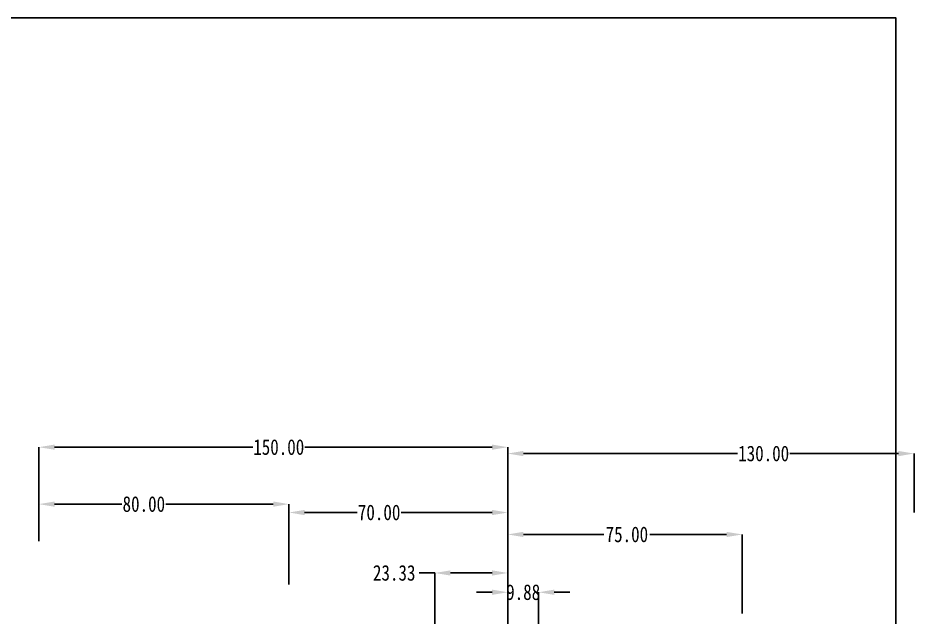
# Model space of a CAD drawing. Header units: millimetres. Extents: x -2414 to 10498, y -2238 to 649.
# Drawn here: x 237.4 to 524.1, y 217.1 to 408.9 of the extents above; entities that cross this region are included whole.
import ezdxf

# ---------------------------------------------------------------- set-up
doc = ezdxf.new("R2010")
doc.units = ezdxf.units.MM
doc.header["$LTSCALE"] = 16.335
doc.header["$PDMODE"] = 3
doc.header["$PDSIZE"] = 0.3125
doc.layers.get('0').update_dxf_attribs({"linetype": 'CONTINUOUS'})
doc.layers.get('Defpoints').update_dxf_attribs({"linetype": 'CONTINUOUS'})
doc.styles.get("Standard").update_dxf_attribs({"font": 'txt', "width": 0.8})
doc.dimstyles.new('01', dxfattribs={"dimtxt": 5, "dimasz": 5, "dimexe": 0, "dimexo": 0, "dimgap": 0, "dimtad": 0, "dimzin": 0, "dimdsep": 46, "dimtxsty": 'Standard', "dimcen": 0, "dimclrd": 4, "dimclre": 4, "dimclrt": 6, "dimazin": 0, "dimtfac": 1, "dimtofl": 0, "dimtmove": 0, "dimatfit": 3, "dimfxl": 0, "dimtolj": 1, "dimtzin": 0, "dimarcsym": 0})

# ---------------------------------------------------------------- blocks, each defined once
blk = doc.blocks.new('*D82')
at = {"color": 4, "linetype": 'ByBlock', "lineweight": -2, "transparency": 16777216}
for p, q in [((389.15, 225.07), (384.15, 225.07)), ((394.15, 215.97), (394.15, 225.07)), ((404.02, 212.73), (404.02, 225.07)), ((409.02, 225.07), (414.02, 225.07))]:
    blk.add_line(p, q, dxfattribs=at)
at = {"color": 4, "linetype": 'ByBlock', "transparency": 16777216}
for points in [[(389.15, 225.91), (389.15, 224.24), (394.15, 225.07)], [(409.02, 225.91), (409.02, 224.24), (404.02, 225.07)]]:
    blk.add_solid(points, dxfattribs=at)
at = {"layer": 'Defpoints', "color": 0, "linetype": 'ByBlock', "transparency": 16777216}
for p in [(394.15, 225.07), (394.15, 215.97), (404.02, 212.73)]:
    blk.add_point(p, dxfattribs=at)
at = {"color": 6, "linetype": 'ByBlock', "transparency": 16777216, "insert": (399.09, 225.07), "char_height": 5, "attachment_point": 5}
blk.add_mtext('\\A1;9.88', dxfattribs=at)
blk = doc.blocks.new('*D83')
at = {"color": 4, "linetype": 'ByBlock', "lineweight": -2, "transparency": 16777216}
for p, q in [((370.82, 231.25), (365.82, 231.25)), ((370.82, 198.09), (370.82, 231.25)), ((389.15, 231.25), (375.82, 231.25)), ((394.15, 213.95), (394.15, 231.25))]:
    blk.add_line(p, q, dxfattribs=at)
at = {"color": 4, "linetype": 'ByBlock', "transparency": 16777216}
for points in [[(375.82, 232.08), (375.82, 230.41), (370.82, 231.25)], [(389.15, 232.08), (389.15, 230.41), (394.15, 231.25)]]:
    blk.add_solid(points, dxfattribs=at)
at = {"layer": 'Defpoints', "color": 0, "linetype": 'ByBlock', "transparency": 16777216}
for p in [(370.82, 231.25), (394.15, 213.95), (370.82, 198.09)]:
    blk.add_point(p, dxfattribs=at)
at = {"color": 6, "linetype": 'ByBlock', "transparency": 16777216, "insert": (357.82, 231.25), "char_height": 5, "attachment_point": 5}
blk.add_mtext('\\A1;23.33', dxfattribs=at)
blk = doc.blocks.new('*D94')
at = {"color": 4, "linetype": 'ByBlock', "lineweight": -2, "transparency": 16777216}
for p, q in [((324.15, 227.57), (324.15, 250.6)), ((329.15, 250.6), (346, 250.6)), ((389.15, 250.6), (360, 250.6)), ((394.15, 227.57), (394.15, 250.6))]:
    blk.add_line(p, q, dxfattribs=at)
at = {"color": 4, "linetype": 'ByBlock', "transparency": 16777216}
for points in [[(329.15, 251.43), (329.15, 249.76), (324.15, 250.6)], [(389.15, 251.43), (389.15, 249.76), (394.15, 250.6)]]:
    blk.add_solid(points, dxfattribs=at)
at = {"layer": 'Defpoints', "color": 0, "linetype": 'ByBlock', "transparency": 16777216}
for p in [(324.15, 250.6), (324.15, 227.57), (394.15, 227.57)]:
    blk.add_point(p, dxfattribs=at)
at = {"color": 6, "linetype": 'ByBlock', "transparency": 16777216, "insert": (353, 250.6), "char_height": 5, "attachment_point": 5}
blk.add_mtext('\\A1;70.00', dxfattribs=at)
blk = doc.blocks.new('*D95')
at = {"color": 4, "linetype": 'ByBlock', "lineweight": -2, "transparency": 16777216}
for p, q in [((244.15, 241.4), (244.15, 271.51)), ((249.15, 271.51), (312.55, 271.51)), ((389.15, 271.51), (329.21, 271.51)), ((394.15, 241.4), (394.15, 271.51))]:
    blk.add_line(p, q, dxfattribs=at)
at = {"color": 4, "linetype": 'ByBlock', "transparency": 16777216}
for points in [[(249.15, 272.34), (249.15, 270.68), (244.15, 271.51)], [(389.15, 272.34), (389.15, 270.68), (394.15, 271.51)]]:
    blk.add_solid(points, dxfattribs=at)
at = {"layer": 'Defpoints', "color": 0, "linetype": 'ByBlock', "transparency": 16777216}
for p in [(244.15, 271.51), (244.15, 241.4), (394.15, 241.4)]:
    blk.add_point(p, dxfattribs=at)
at = {"color": 6, "linetype": 'ByBlock', "transparency": 16777216, "insert": (320.88, 271.51), "char_height": 5, "attachment_point": 5}
blk.add_mtext('\\A1;150.00', dxfattribs=at)
blk = doc.blocks.new('*D96')
at = {"color": 4, "linetype": 'ByBlock', "lineweight": -2, "transparency": 16777216}
for p, q in [((394.15, 239.08), (394.15, 243.58)), ((399.15, 243.58), (424.93, 243.58)), ((464.15, 243.58), (439.59, 243.58)), ((469.15, 218.28), (469.15, 243.58))]:
    blk.add_line(p, q, dxfattribs=at)
at = {"color": 4, "linetype": 'ByBlock', "transparency": 16777216}
for points in [[(399.15, 244.41), (399.15, 242.74), (394.15, 243.58)], [(464.15, 244.41), (464.15, 242.74), (469.15, 243.58)]]:
    blk.add_solid(points, dxfattribs=at)
at = {"layer": 'Defpoints', "color": 0, "linetype": 'ByBlock', "transparency": 16777216}
for p in [(469.15, 243.58), (394.15, 239.08), (469.15, 218.28)]:
    blk.add_point(p, dxfattribs=at)
at = {"color": 6, "linetype": 'ByBlock', "transparency": 16777216, "insert": (432.26, 243.58), "char_height": 5, "attachment_point": 5}
blk.add_mtext('\\A1;75.00', dxfattribs=at)
blk = doc.blocks.new('*D97')
at = {"color": 4, "linetype": 'ByBlock', "lineweight": -2, "transparency": 16777216}
for p, q in [((394.15, 250.6), (394.15, 269.47)), ((399.15, 269.47), (467.7, 269.47)), ((519.15, 269.47), (484.37, 269.47)), ((524.15, 250.6), (524.15, 269.47))]:
    blk.add_line(p, q, dxfattribs=at)
at = {"color": 4, "linetype": 'ByBlock', "transparency": 16777216}
for points in [[(399.15, 270.3), (399.15, 268.63), (394.15, 269.47)], [(519.15, 270.3), (519.15, 268.63), (524.15, 269.47)]]:
    blk.add_solid(points, dxfattribs=at)
at = {"layer": 'Defpoints', "color": 0, "linetype": 'ByBlock', "transparency": 16777216}
for p in [(524.15, 269.47), (394.15, 250.6), (524.15, 250.6)]:
    blk.add_point(p, dxfattribs=at)
at = {"color": 6, "linetype": 'ByBlock', "transparency": 16777216, "insert": (476.03, 269.47), "char_height": 5, "attachment_point": 5}
blk.add_mtext('\\A1;130.00', dxfattribs=at)
blk = doc.blocks.new('*D161')
at = {"color": 4, "linetype": 'ByBlock', "lineweight": -2, "transparency": 16777216}
for p, q in [((244.15, 256.45), (244.15, 253.28)), ((249.15, 253.28), (270.72, 253.28)), ((319.15, 253.28), (284.72, 253.28)), ((324.15, 242.76), (324.15, 253.28))]:
    blk.add_line(p, q, dxfattribs=at)
at = {"color": 4, "linetype": 'ByBlock', "transparency": 16777216}
for points in [[(249.15, 254.12), (249.15, 252.45), (244.15, 253.28)], [(319.15, 254.12), (319.15, 252.45), (324.15, 253.28)]]:
    blk.add_solid(points, dxfattribs=at)
at = {"layer": 'Defpoints', "color": 0, "linetype": 'ByBlock', "transparency": 16777216}
for p in [(244.15, 256.45), (244.15, 253.28), (324.15, 242.76)]:
    blk.add_point(p, dxfattribs=at)
at = {"color": 6, "linetype": 'ByBlock', "transparency": 16777216, "insert": (277.72, 253.28), "char_height": 5, "attachment_point": 5}
blk.add_mtext('\\A1;80.00', dxfattribs=at)

msp = doc.modelspace()

# ---------------------------------------------------------------- linework, layer by layer
msp.add_lwpolyline([(-186.965, 408.914), (518.337, 408.914), (518.337, -149.106), (-186.965, -149.106)], close=True)

# ---------------------------------------------------------------- dimensions: what is measured, and where the dimension line sits
at = {"linetype": 'ByBlock'}
for base, p1, p2, picture, middle in [((244.15, 271.509), (394.15, 241.4), (244.15, 241.4), '*D95', (320.881, 271.509)), ((524.15, 269.466), (394.15, 250.595), (524.15, 250.595), '*D97', (476.032, 269.466)), ((244.15, 253.283), (324.15, 242.755), (244.15, 256.455), '*D161', (277.716, 253.283)), ((324.15, 250.595), (394.15, 227.574), (324.15, 227.574), '*D94', (353.001, 250.595)), ((469.15, 243.577), (394.15, 239.084), (469.15, 218.284), '*D96', (432.259, 243.577)), ((370.824896023, 231.246513519), (394.149896023, 213.954016589), (370.824896023, 198.091102624), '*D83', (357.824896023, 231.246513519)), ((394.149896023, 225.073576964), (404.024896023, 212.729242515), (394.149896023, 215.969556607), '*D82', (399.087396023, 225.073576964))]:
    dim = msp.add_linear_dim(base=base, p1=p1, p2=p2, dimstyle='01', dxfattribs=at)
    dim.commit()
    dim.dimension.update_dxf_attribs({"geometry": picture, "text_midpoint": middle, "dimtype": 160})

doc.saveas('drawing.dxf')
